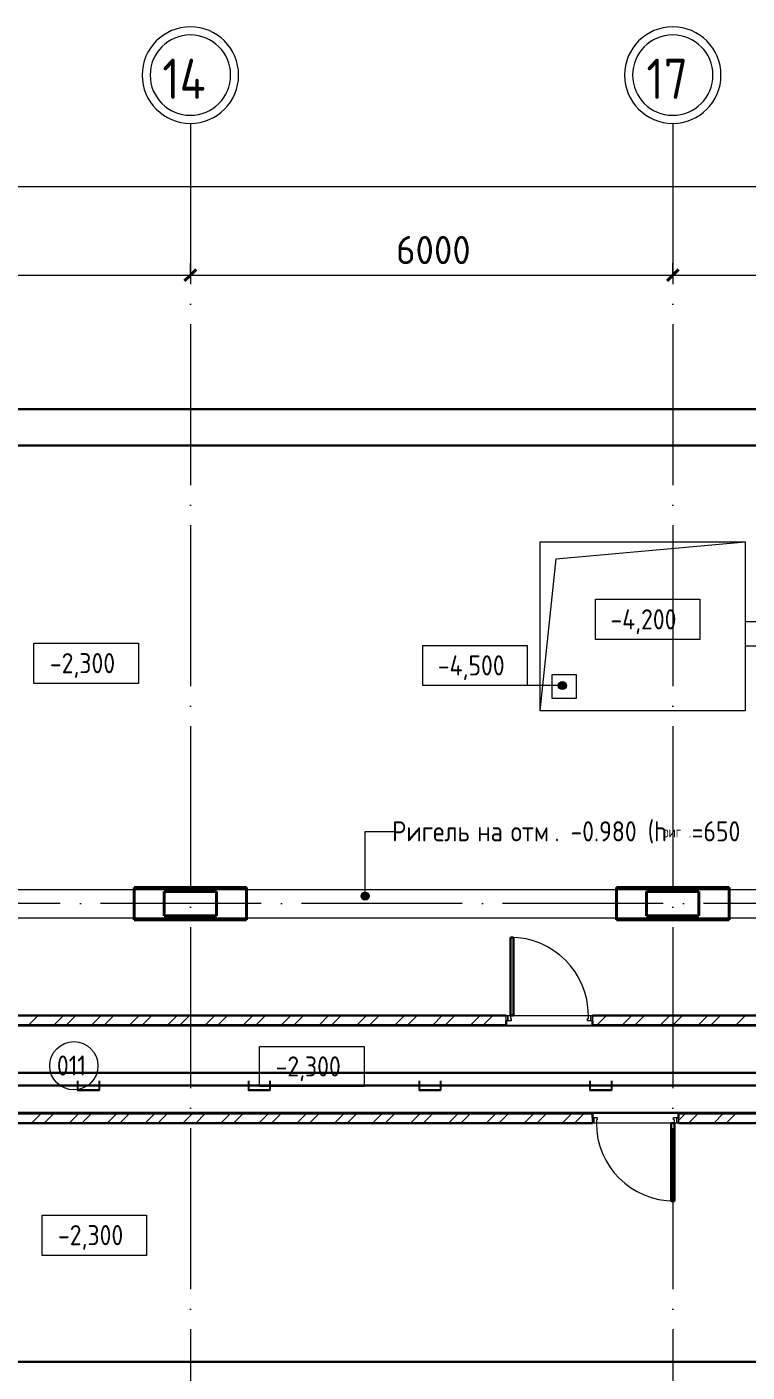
# Model space of a CAD drawing. Header units: millimetres. Extents: x -325553 to 627452, y -28539 to 738858.
# Drawn here: x -196560 to -187602, y 452353 to 469086 of the extents above; entities that cross this region are included whole.
import ezdxf

# ---------------------------------------------------------------- set-up
doc = ezdxf.new("R2010")
doc.units = ezdxf.units.MM
doc.linetypes.add('ADSK_Линия сетки', pattern=[25, 20, -2.5, 0, -2.5])
doc.linetypes.add('ADSK_Сверху', pattern=[450, 300, -150])
for name, color, linetype, lineweight in [('RC-Линии_связи-Адресные', 5, 'Continuous', 30), ('Аннотация', 7, 'Continuous', 18), ('Двери', 252, 'Continuous', 9), ('Линии', 7, 'Continuous', 9), ('Марки помещений', 252, 'Continuous', 20), ('Несущие колонны', 252, 'Continuous', 18), ('Оси', 252, 'Continuous', 9), ('Отметки', 7, 'Continuous', 9), ('Перекрытие', 252, 'Continuous', 18), ('Размеры', 7, 'Continuous', 9), ('Стены наружные', 7, 'Continuous', 18)]:
    doc.layers.add(name, color=color, linetype=linetype, lineweight=lineweight)
doc.styles.add('GOST Common', font='', dxfattribs={"width": 0.9, "height": 500})
doc.styles.add('GOST Common_1', font='', dxfattribs={"height": 250})
doc.styles.add('GOST Common_2', font='', dxfattribs={"width": 0.9, "height": 250})
doc.styles.add('GOST Common_3', font='', dxfattribs={"height": 3.5})
doc.styles.get('GOST Common').set_extended_font_data('GOST type B')
doc.styles.get('GOST Common_1').set_extended_font_data('GOST type B')
doc.styles.get('GOST Common_2').set_extended_font_data('GOST type B')
doc.styles.get('GOST Common_3').set_extended_font_data('GOST 2.304 type A')

# ---------------------------------------------------------------- blocks, each defined once
blk = doc.blocks.new('подвал')
at = {"layer": 'Аннотация', "lineweight": 9, "true_color": 0x636466}
h = blk.add_hatch(color=251, dxfattribs=at)
edge = h.paths.add_edge_path()
edge.add_arc((-193093, 20356), 50, 0, 360)
at = {"layer": 'Отметки', "true_color": 0x636466}
h = blk.add_hatch(color=251, dxfattribs=at)
edge = h.paths.add_edge_path()
edge.add_arc((-190640, 22974), 50, 0, 360)
at = {"layer": 'Аннотация', "color": 251, "lineweight": 20, "true_color": 0x636466}
for p, q in [((-190229, 23547), (-190229, 24047)), ((-190229, 24047), (-188929, 24047)), ((-188929, 24047), (-188929, 23547)), ((-197213, 23001), (-197213, 23501)), ((-197213, 23501), (-195913, 23501)), ((-195913, 23501), (-195913, 23001)), ((-192377, 22974), (-192377, 23474)), ((-192377, 23474), (-191077, 23474)), ((-191077, 23474), (-191077, 22974)), ((-188929, 23547), (-190229, 23547)), ((-195913, 23001), (-197213, 23001)), ((-191077, 22974), (-192377, 22974)), ((-194406, 17985), (-194406, 18485)), ((-194406, 18485), (-193106, 18485)), ((-193106, 18485), (-193106, 17985)), ((-193106, 17985), (-194406, 17985)), ((-197112, 15886), (-197112, 16386)), ((-197112, 16386), (-195812, 16386)), ((-195812, 16386), (-195812, 15886)), ((-195812, 15886), (-197112, 15886))]:
    blk.add_line(p, q, dxfattribs=at)
at = {"layer": 'Аннотация', "color": 251, "lineweight": 9, "true_color": 0x636466}
for p, q in [((-193093, 21161), (-192735, 21161)), ((-193093, 20356), (-193093, 21161))]:
    blk.add_line(p, q, dxfattribs=at)
blk.add_circle((-193093, 20356), 50, dxfattribs=at)
at = {"layer": 'Двери', "color": 251, "lineweight": 30, "true_color": 0x636466}
for p, q in [((-191287, 19842), (-191247, 19842)), ((-191287, 18872), (-191287, 19842)), ((-191247, 19842), (-191247, 18872)), ((-191247, 18872), (-191287, 18872)), ((-189287, 16562), (-189287, 17532)), ((-189287, 17532), (-189247, 17532)), ((-189247, 17532), (-189247, 16562)), ((-189247, 16562), (-189287, 16562))]:
    blk.add_line(p, q, dxfattribs=at)
at = {"layer": 'Двери', "color": 251, "true_color": 0x636466}
for p, q in [((-191337, 18872), (-191317, 18872)), ((-191337, 18802), (-191337, 18872)), ((-191317, 18802), (-191337, 18802)), ((-191317, 18872), (-191287, 18872)), ((-191317, 18802), (-191317, 18872)), ((-191317, 18872), (-191317, 18802)), ((-191277, 18802), (-191317, 18802)), ((-191287, 18872), (-191287, 18832)), ((-191287, 18832), (-191277, 18832)), ((-191277, 18832), (-191277, 18802)), ((-190327, 18832), (-190317, 18832)), ((-190327, 18802), (-190327, 18832)), ((-190287, 18802), (-190327, 18802)), ((-190317, 18872), (-190287, 18872)), ((-190317, 18832), (-190317, 18872)), ((-190287, 18872), (-190287, 18802)), ((-190287, 18872), (-190267, 18872)), ((-190287, 18802), (-190287, 18872)), ((-190267, 18802), (-190287, 18802)), ((-190267, 18872), (-190267, 18802)), ((-190267, 17602), (-190247, 17602)), ((-190267, 17532), (-190267, 17602)), ((-190247, 17532), (-190247, 17602)), ((-190247, 17602), (-190207, 17602)), ((-190247, 17602), (-190247, 17532)), ((-190217, 17572), (-190217, 17532)), ((-190207, 17572), (-190217, 17572)), ((-190207, 17602), (-190207, 17572)), ((-189257, 17602), (-189217, 17602)), ((-189257, 17572), (-189257, 17602)), ((-189247, 17572), (-189257, 17572)), ((-189247, 17532), (-189247, 17572)), ((-189217, 17602), (-189217, 17532)), ((-189217, 17532), (-189217, 17602)), ((-189217, 17602), (-189197, 17602)), ((-189197, 17602), (-189197, 17532)), ((-190247, 17532), (-190267, 17532)), ((-190217, 17532), (-190247, 17532)), ((-189217, 17532), (-189247, 17532)), ((-189197, 17532), (-189217, 17532))]:
    blk.add_line(p, q, dxfattribs=at)
for centre, start, end in [((-191287, 18872), 0, 90), ((-189247, 17532), 180, 270)]:
    blk.add_arc(centre, 970, start, end, dxfattribs=at)
at = {"layer": 'Линии', "color": 251, "linetype": 'ADSK_Сверху', "ltscale": 100, "true_color": 0x636466}
for p, q in [((-178222, 23769), (-188367, 23769)), ((-188367, 23769), (-188367, 23469)), ((-188367, 23469), (-178222, 23469)), ((-200827, 20437), (-180362, 20437)), ((-200827, 20087), (-180362, 20087))]:
    blk.add_line(p, q, dxfattribs=at)
at = {"layer": 'Марки помещений', "color": 251, "true_color": 0x636466}
blk.add_circle((-196716, 18245), 300, dxfattribs=at)
at = {"layer": 'Несущие колонны', "color": 251, "lineweight": 40, "true_color": 0x636466}
for p, q in [((-195967, 20062), (-195967, 20462)), ((-195967, 20462), (-194567, 20462)), ((-194567, 20462), (-194567, 20062)), ((-189967, 20062), (-189967, 20462)), ((-189967, 20462), (-188567, 20462)), ((-188567, 20462), (-188567, 20062)), ((-195592, 20112), (-195592, 20412)), ((-195592, 20412), (-194942, 20412)), ((-194942, 20412), (-194942, 20112)), ((-189592, 20112), (-189592, 20412)), ((-189592, 20412), (-188942, 20412)), ((-188942, 20412), (-188942, 20112)), ((-194942, 20112), (-195592, 20112)), ((-188942, 20112), (-189592, 20112)), ((-194567, 20062), (-195967, 20062)), ((-188567, 20062), (-189967, 20062))]:
    blk.add_line(p, q, dxfattribs=at)
at = {"layer": 'Несущие колонны', "color": 251, "true_color": 0x636466}
for p, q in [((-195967, 20462), (-194567, 20462)), ((-195967, 20062), (-195967, 20462)), ((-194567, 20462), (-194567, 20062)), ((-189967, 20462), (-188567, 20462)), ((-189967, 20062), (-189967, 20462)), ((-188567, 20462), (-188567, 20062)), ((-195592, 20412), (-194942, 20412)), ((-195592, 20112), (-195592, 20412)), ((-194942, 20412), (-194942, 20112)), ((-189592, 20412), (-188942, 20412)), ((-189592, 20112), (-189592, 20412)), ((-188942, 20412), (-188942, 20112)), ((-194942, 20112), (-195592, 20112)), ((-188942, 20112), (-189592, 20112)), ((-194567, 20062), (-195967, 20062)), ((-188567, 20062), (-189967, 20062))]:
    blk.add_line(p, q, dxfattribs=at)
at = {"layer": 'Оси', "color": 251, "linetype": 'ADSK_Линия сетки', "ltscale": 100, "true_color": 0x636466}
for p, q in [((-195267, 29968), (-195267, -28468)), ((-189267, 29968), (-189267, -28468)), ((-174384, 25962), (-244528, 25962)), ((-174384, 20262), (-244528, 20262)), ((-174384, 14562), (-244528, 14562))]:
    blk.add_line(p, q, dxfattribs=at)
at = {"layer": 'Оси', "color": 251, "lineweight": 20, "true_color": 0x636466}
for centre, radius, start, end in [((-195267, 30568), 600, 0, 180), ((-189267, 30568), 600, 0, 180), ((-195267, 30568), 500, 0, 180), ((-189267, 30568), 500, 0, 180), ((-195267, 30568), 600, 180, 0), ((-195267, 30568), 500, 180, 0), ((-189267, 30568), 600, 180, 0), ((-189267, 30568), 500, 180, 0)]:
    blk.add_arc(centre, radius, start, end, dxfattribs=at)
at = {"layer": 'Отметки', "color": 251, "lineweight": 20, "true_color": 0x636466}
blk.add_line((-190640, 22974), (-191727, 22974), dxfattribs=at)
at = {"layer": 'Отметки', "color": 251, "true_color": 0x636466}
blk.add_circle((-190640, 22974), 50, dxfattribs=at)
at = {"layer": 'Перекрытие', "color": 251, "true_color": 0x636466}
for p, q in [((-190917, 24762), (-188367, 24762)), ((-190917, 22662), (-190917, 24762)), ((-190718, 24551), (-188367, 24762)), ((-188367, 24762), (-188367, 22662)), ((-190917, 22662), (-190718, 24551)), ((-190767, 23112), (-190467, 23112)), ((-190767, 22812), (-190767, 23112)), ((-190467, 23112), (-190467, 22812)), ((-190467, 22812), (-190767, 22812)), ((-188367, 22662), (-190917, 22662)), ((-191247, 18872), (-190317, 18872)), ((-189287, 17532), (-190217, 17532))]:
    blk.add_line(p, q, dxfattribs=at)
at = {"layer": 'Размеры', "color": 251, "lineweight": 20, "true_color": 0x636466}
for p, q in [((-231217, 29184), (-177317, 29184)), ((-195267, 28080), (-195267, 28230)), ((-195267, 28080), (-195267, 28230)), ((-189267, 28080), (-189267, 28230)), ((-189267, 28080), (-189267, 28230)), ((-201217, 28080), (-195267, 28080)), ((-195267, 28080), (-195267, 28030)), ((-195267, 28080), (-189267, 28080)), ((-195267, 28080), (-195267, 28030)), ((-189267, 28080), (-189267, 28030)), ((-189267, 28080), (-180167, 28080)), ((-189267, 28080), (-189267, 28030))]:
    blk.add_line(p, q, dxfattribs=at)
at = {"layer": 'Размеры', "color": 251, "lineweight": 40, "true_color": 0x636466}
for p, q in [((-195267, 28080), (-195196, 28151)), ((-195267, 28080), (-195196, 28151)), ((-189267, 28080), (-189196, 28151)), ((-189267, 28080), (-189196, 28151)), ((-195267, 28080), (-195338, 28009)), ((-195267, 28080), (-195338, 28009)), ((-189267, 28080), (-189338, 28009)), ((-189267, 28080), (-189338, 28009))]:
    blk.add_line(p, q, dxfattribs=at)
at = {"layer": 'Стены наружные', "color": 251, "lineweight": 30, "true_color": 0x636466}
for p, q in [((-177017, 26412), (-231517, 26412)), ((-200827, 25962), (-185477, 25962)), ((-191337, 18872), (-200827, 18872)), ((-200827, 18752), (-191337, 18752)), ((-191337, 18752), (-191337, 18802)), ((-185477, 18872), (-190267, 18872)), ((-190267, 18802), (-190267, 18752)), ((-190267, 18752), (-185477, 18752)), ((-190267, 17652), (-200827, 17652)), ((-190267, 17602), (-190267, 17652)), ((-186677, 17652), (-189197, 17652)), ((-189197, 17652), (-189197, 17602)), ((-200827, 17532), (-190267, 17532)), ((-189197, 17532), (-186797, 17532)), ((-184837, 14562), (-200827, 14562))]:
    blk.add_line(p, q, dxfattribs=at)
at = {"layer": 'Стены наружные', "color": 251, "linetype": 'Continuous', "lineweight": 9, "true_color": 0x636466}
for p, q in [((-197282, 18752), (-197162, 18872)), ((-196967, 18752), (-196847, 18872)), ((-196810, 18752), (-196690, 18872)), ((-196496, 18752), (-196376, 18872)), ((-196339, 18752), (-196219, 18872)), ((-196024, 18752), (-195904, 18872)), ((-195867, 18752), (-195747, 18872)), ((-195553, 18752), (-195433, 18872)), ((-195396, 18752), (-195276, 18872)), ((-195081, 18752), (-194961, 18872)), ((-194924, 18752), (-194804, 18872)), ((-194610, 18752), (-194490, 18872)), ((-194453, 18752), (-194333, 18872)), ((-194139, 18752), (-194019, 18872)), ((-193981, 18752), (-193861, 18872)), ((-193667, 18752), (-193547, 18872)), ((-193510, 18752), (-193390, 18872)), ((-193196, 18752), (-193076, 18872)), ((-193038, 18752), (-192918, 18872)), ((-192724, 18752), (-192604, 18872)), ((-192567, 18752), (-192447, 18872)), ((-192253, 18752), (-192133, 18872)), ((-192096, 18752), (-191976, 18872)), ((-191781, 18752), (-191661, 18872)), ((-191624, 18752), (-191504, 18872)), ((-190267, 18852), (-190247, 18872)), ((-190210, 18752), (-190090, 18872)), ((-189895, 18752), (-189775, 18872)), ((-189738, 18752), (-189618, 18872)), ((-189424, 18752), (-189304, 18872)), ((-189267, 18752), (-189147, 18872)), ((-188952, 18752), (-188832, 18872)), ((-188795, 18752), (-188675, 18872)), ((-188481, 18752), (-188361, 18872)), ((-197244, 17532), (-197124, 17652)), ((-197087, 17532), (-196967, 17652)), ((-196773, 17532), (-196653, 17652)), ((-196616, 17532), (-196496, 17652)), ((-196301, 17532), (-196181, 17652)), ((-196144, 17532), (-196024, 17652)), ((-195830, 17532), (-195710, 17652)), ((-195673, 17532), (-195553, 17652)), ((-195359, 17532), (-195239, 17652)), ((-195201, 17532), (-195081, 17652)), ((-194887, 17532), (-194767, 17652)), ((-194730, 17532), (-194610, 17652)), ((-194416, 17532), (-194296, 17652)), ((-194258, 17532), (-194138, 17652)), ((-193944, 17532), (-193824, 17652)), ((-193787, 17532), (-193667, 17652)), ((-193473, 17532), (-193353, 17652)), ((-193316, 17532), (-193196, 17652)), ((-193001, 17532), (-192881, 17652)), ((-192844, 17532), (-192724, 17652)), ((-192530, 17532), (-192410, 17652)), ((-192373, 17532), (-192253, 17652)), ((-192058, 17532), (-191938, 17652)), ((-191901, 17532), (-191781, 17652)), ((-191587, 17532), (-191467, 17652)), ((-191430, 17532), (-191310, 17652)), ((-191115, 17532), (-190995, 17652)), ((-190958, 17532), (-190838, 17652)), ((-190644, 17532), (-190524, 17652)), ((-190487, 17532), (-190367, 17652)), ((-189197, 17564), (-189109, 17652)), ((-189072, 17532), (-188952, 17652)), ((-188758, 17532), (-188638, 17652)), ((-188601, 17532), (-188481, 17652))]:
    blk.add_line(p, q, dxfattribs=at)
at = {"layer": 'Стены наружные', "color": 251, "true_color": 0x636466}
for p, q in [((-191337, 18752), (-190267, 18752)), ((-185492, 18737), (-200827, 18737)), ((-200827, 17667), (-186662, 17667)), ((-189197, 17652), (-190267, 17652))]:
    blk.add_line(p, q, dxfattribs=at)
at = {"layer": 'Аннотация', "color": 251, "true_color": 0x636466, "width": 0.9}
for s, height, style, p in [('Ригель', 250, 'GOST Common_2', (-192758, 21036)), ('. -0.980 (h', 250, 'GOST Common_2', (-190739, 21036)), ('=650', 250, 'GOST Common_2', (-189031, 21036)), ('на', 250, 'GOST Common_2', (-191698, 21036)), ('отм', 250, 'GOST Common_2', (-191281, 21036)), ('риг', 138.8, 'GOST Common_3', (-189390, 21085)), ('.', 139, 'GOST Common_3', (-189068, 21085))]:
    blk.add_text(s, height=height, dxfattribs=dict(at, style=style)).set_placement(p)
at = {"layer": 'Марки помещений', "color": 251, "true_color": 0x636466, "style": 'GOST Common_2', "width": 0.9}
blk.add_text('011', height=250, dxfattribs=at).set_placement((-196927, 18123))
at = {"layer": 'Оси', "color": 251, "true_color": 0x636466, "style": 'GOST Common', "width": 0.9}
for s, p in [('14', (-195615, 30272)), ('17', (-189594, 30272))]:
    blk.add_text(s, height=500, dxfattribs=at).set_placement(p)
at = {"layer": 'Отметки', "color": 251, "true_color": 0x636466, "style": 'GOST Common_2', "width": 0.9}
for s, p in [('-4,200', (-190042, 23673)), ('-2,300', (-197014, 23128)), ('-4,500', (-192189, 23100)), ('-2,300', (-194207, 18112)), ('-2,300', (-196913, 16013))]:
    blk.add_text(s, height=250, dxfattribs=at).set_placement(p)
at = {"layer": 'Размеры', "color": 251, "lineweight": 20, "true_color": 0x636466, "insert": (-192708, 28567), "char_height": 350, "width": 1059.58, "attachment_point": 1, "line_spacing_factor": 1.022761, "style": 'GOST Common_1'}
blk.add_mtext('6000', dxfattribs=at)

msp = doc.modelspace()

# ---------------------------------------------------------------- linework, layer by layer
at = {"layer": 'RC-Линии_связи-Адресные'}
for p, q in [((-204643.2, 456076.5), (-183094.5, 456076.5)), ((-184896.1, 455918.6), (-204514.1, 455918.6))]:
    msp.add_line(p, q, dxfattribs=at)
at = {"layer": 'RC-Линии_связи-Адресные', "color": 0, "lineweight": -2}
for points in [[(-195929.5, 455977.1), (-195929.5, 455860.9), (-195662.4, 455860.9)], [(-195662.4, 455977.1), (-195662.4, 455860.9), (-195929.5, 455860.9)], [(-193805, 455977.1), (-193805, 455860.9), (-193537.9, 455860.9)], [(-193537.9, 455977.1), (-193537.9, 455860.9), (-193805, 455860.9)], [(-191680.5, 455977.1), (-191680.5, 455860.9), (-191413.4, 455860.9)], [(-191413.4, 455977.1), (-191413.4, 455860.9), (-191680.5, 455860.9)], [(-189556.1, 455977.1), (-189556.1, 455860.9), (-189289, 455860.9)], [(-189289, 455977.1), (-189289, 455860.9), (-189556.1, 455860.9)]]:
    msp.add_lwpolyline(points, dxfattribs=at)

# ---------------------------------------------------------------- block references
msp.add_blockref('подвал', (740.6, 437918.3))

doc.saveas('drawing.dxf')
